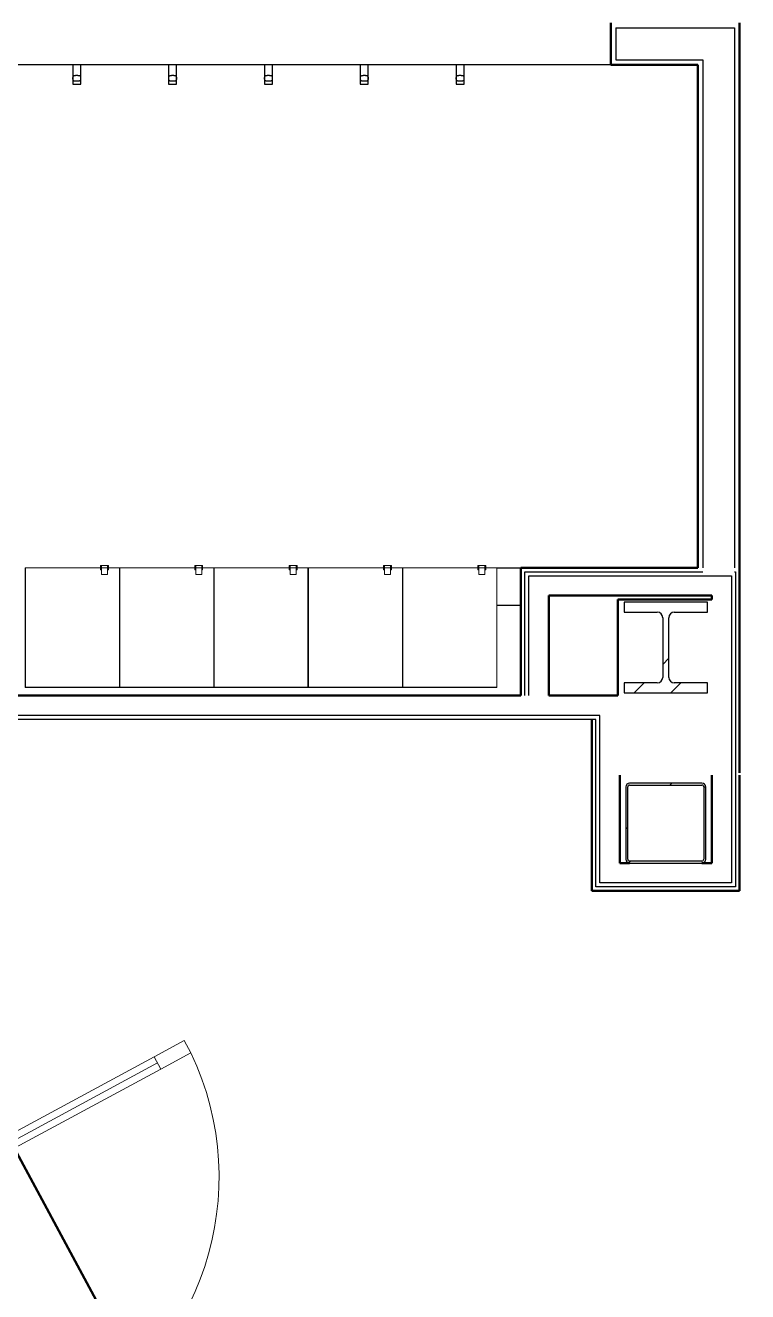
# Model space of a CAD drawing. Header units: inches. Extents: x -460 to 10305, y -938 to 5356.
# Drawn here: x 1508.1 to 1598.5, y -43.5 to 115.2 of the extents above; entities that cross this region are included whole.
import ezdxf

# ---------------------------------------------------------------- set-up
doc = ezdxf.new("R2010")
doc.units = ezdxf.units.IN
doc.header["$MEASUREMENT"] = 0
for name, color, linetype, lineweight in [('01-0263-G-DWG-BFP-ARCH$0$SP-CASE', 11, 'Continuous', 13), ('01-0263-G-DWG-BFP-ARCH$0$SP-COLUMNS', 40, 'Continuous', 13), ('01-0263-G-DWG-BFP-ARCH$0$SP-WALL-HALF', 42, 'Continuous', 13)]:
    doc.layers.add(name, color=color, linetype=linetype, lineweight=lineweight)
for name, color, linetype in [('01-0263-G-DWG-BFP-ARCH$0$SP-DOOR', 5, 'Continuous'), ('01-0263-G-DWG-BFP-ARCH$0$SP-FIXT', 35, 'Continuous'), ('01-0263-G-DWG-BFP-ARCH$0$SP-WALL', 7, 'Continuous')]:
    doc.layers.add(name, color=color, linetype=linetype)

# ---------------------------------------------------------------- blocks, each defined once
blk = doc.blocks.new('01-0263-G-DWG-BFP-ARCH$0$W-Wide Flange-Column - W10X112-V73-GROUND FLOOR - PROPOSED')
at = {"layer": '01-0263-G-DWG-BFP-ARCH$0$SP-COLUMNS', "lineweight": 9}
h = blk.add_hatch(dxfattribs=at)
h.set_pattern_fill('FP_88', color=256, style=0, pattern_type=2)
h.set_pattern_definition([(45, (-879.4, 685.028), (-9.50352, 9.50352), []), (45, (-879.4, 699.428), (-9.50352, 9.50352), [])])
h.paths.add_polyline_path([(-5.21, -5.68), (5.21, -5.68), (5.21, -4.43), (1.07, -4.43), (0.58, -4.23), (0.38, -3.74), (0.38, 3.74), (0.58, 4.23), (1.07, 4.43), (5.21, 4.43), (5.21, 5.68), (-5.21, 5.68), (-5.21, 4.43), (-1.07, 4.43), (-0.58, 4.23), (-0.38, 3.74), (-0.38, -3.74), (-0.58, -4.23), (-1.07, -4.43), (-5.21, -4.43)], flags=0)
at = {"layer": '01-0263-G-DWG-BFP-ARCH$0$SP-COLUMNS', "lineweight": 30}
for p, q in [((5.21, 5.68), (-5.21, 5.68)), ((-5.21, 5.68), (-5.21, 4.43)), ((5.21, 4.43), (5.21, 5.68)), ((-5.21, 4.43), (-1.07, 4.43)), ((-0.38, 3.74), (-0.38, -3.74)), ((0.38, -3.74), (0.38, 3.74)), ((1.07, 4.43), (5.21, 4.43)), ((-1.07, -4.43), (-5.21, -4.43)), ((-5.21, -4.43), (-5.21, -5.68)), ((5.21, -4.43), (1.07, -4.43)), ((5.21, -5.68), (5.21, -4.43)), ((-5.21, -5.68), (5.21, -5.68))]:
    blk.add_line(p, q, dxfattribs=at)
for centre, start, end in [((-1.07, 3.74), 0, 90), ((1.07, 3.74), 90, 180), ((-1.07, -3.74), 270, 0), ((1.07, -3.74), 180, 270)]:
    blk.add_arc(centre, 0.688, start, end, dxfattribs=at)
blk = doc.blocks.new('01-0263-G-DWG-BFP-ARCH$0$Curtain Wall - Double Door Storefront - Storefront Double Door-4501859-GROUND FLOOR - PROPOSED')
at = {"layer": '01-0263-G-DWG-BFP-ARCH$0$SP-DOOR', "lineweight": 20}
for p, q in [((-34.25, -0.5), (-36, -0.5)), ((-36, -0.5), (-36, -4.5)), ((-34.25, -0.5), (-34.25, -4.5)), ((34.25, -4.5), (34.25, -0.5)), ((34.25, -0.5), (36, -0.5)), ((36, -0.5), (36, -4.5)), ((-34.25, -4.5), (-36, -4.5)), ((36, -4.5), (34.25, -4.5)), ((-36, -32.37), (-36, -36.37)), ((-36, -32.37), (-34.25, -32.37)), ((-34.25, -32.37), (-34.25, -36.37)), ((34.25, -32.37), (36, -32.37)), ((34.25, -36.63), (34.25, -32.37)), ((36, -36.63), (36, -32.37)), ((-36, -36.37), (-34.25, -36.37)), ((36, -36.63), (34.25, -36.63))]:
    blk.add_line(p, q, dxfattribs=at)
at = {"layer": '01-0263-G-DWG-BFP-ARCH$0$SP-DOOR', "lineweight": 9}
for p, q in [((-36, -32.37), (-36, -4.5)), ((-35.12, -32.37), (-35.12, -4.5)), ((-34.25, -32.37), (-34.25, -4.5)), ((34.25, -32.37), (34.25, -4.5)), ((35.12, -32.37), (35.12, -4.5)), ((36, -32.37), (36, -4.5))]:
    blk.add_line(p, q, dxfattribs=at)
for centre, start, end in [((-36, -0.42), 272.7862, 359.8688), ((36, -0.67), 179.7333, 267.2143)]:
    blk.add_arc(centre, 36, start, end, dxfattribs=at)
blk = doc.blocks.new('01-0263-G-DWG-BFP-ARCH$0$HSS-Hollow Structural Section-Column - HSS10X10X_250-V88-GROUND FLOOR - PROPOSED')
at = {"layer": '01-0263-G-DWG-BFP-ARCH$0$SP-COLUMNS', "lineweight": 9}
h = blk.add_hatch(dxfattribs=at)
h.set_pattern_fill('FP_107', color=256, style=0, pattern_type=2)
h.set_pattern_definition([(45, (-879.4, 707.028), (-9.50352, 9.50352), []), (45, (-879.4, 721.428), (-9.50352, 9.50352), [])])
h.paths.add_polyline_path([(-4.53, -5), (4.53, -5), (4.86, -4.86), (5, -4.53), (5, 4.53), (4.86, 4.86), (4.53, 5), (-4.53, 5), (-4.86, 4.86), (-5, 4.53), (-5, -4.53), (-4.86, -4.86)], flags=0)
h.paths.add_polyline_path([(4.53, -4.77), (-4.53, -4.77), (-4.7, -4.7), (-4.77, -4.53), (-4.77, 4.53), (-4.7, 4.7), (-4.53, 4.77), (4.53, 4.77), (4.7, 4.7), (4.77, 4.53), (4.77, -4.53), (4.7, -4.7)], flags=0)
at = {"layer": '01-0263-G-DWG-BFP-ARCH$0$SP-COLUMNS', "lineweight": 30}
for p, q in [((4.53, 5), (-4.53, 5)), ((-4.53, 4.77), (4.53, 4.77)), ((-5, 4.53), (-5, -4.53)), ((-4.77, -4.53), (-4.77, 4.53)), ((4.77, 4.53), (4.77, -4.53)), ((5, -4.53), (5, 4.53)), ((4.53, -4.77), (-4.53, -4.77)), ((-4.53, -5), (4.53, -5))]:
    blk.add_line(p, q, dxfattribs=at)
for centre, radius, start, end in [((-4.53, 4.53), 0.466, 90, 180), ((-4.53, 4.53), 0.233, 90, 180), ((4.53, 4.53), 0.466, 360, 90), ((4.53, 4.53), 0.233, 0, 90), ((-4.53, -4.53), 0.466, 180, 270), ((-4.53, -4.53), 0.233, 180, 270), ((4.53, -4.53), 0.233, 270, 360), ((4.53, -4.53), 0.466, 270, 360)]:
    blk.add_arc(centre, radius, start, end, dxfattribs=at)
blk = doc.blocks.new('01-0263-G-DWG-BFP-ARCH', base_point=(1295.16, 1352.86))
at = {"layer": '01-0263-G-DWG-BFP-ARCH$0$SP-CASE', "lineweight": 20}
for p, q in [((2802.96, 1396.83), (2802.96, 1381.89)), ((2802.96, 1381.89), (2802.96, 1396.83)), ((2803.55, 1396.86), (2802.99, 1396.86)), ((2802.99, 1381.89), (2802.99, 1396.83)), ((2802.99, 1396.83), (2803.55, 1396.83)), ((2803.55, 1396.83), (2803.55, 1396.86)), ((2814.15, 1396.86), (2803.59, 1396.86)), ((2803.59, 1396.86), (2803.59, 1396.83)), ((2803.59, 1396.83), (2814.15, 1396.83)), ((2812.48, 1397.13), (2812.38, 1397.13)), ((2812.38, 1397.13), (2812.38, 1396.6)), ((2812.38, 1396.6), (2812.48, 1396.6)), ((2812.48, 1396.6), (2812.48, 1397.13)), ((2813.25, 1397.15), (2812.5, 1397.15)), ((2812.5, 1397.15), (2812.5, 1396.01)), ((2813.25, 1396.01), (2813.25, 1397.15)), ((2813.36, 1397.13), (2813.26, 1397.13)), ((2813.26, 1397.13), (2813.26, 1396.6)), ((2813.26, 1396.6), (2813.36, 1396.6)), ((2813.36, 1396.6), (2813.36, 1397.13)), ((2814.15, 1396.83), (2814.15, 1396.86)), ((2814.74, 1396.86), (2814.18, 1396.86)), ((2814.18, 1396.86), (2814.18, 1396.83)), ((2814.18, 1396.83), (2814.74, 1396.83)), ((2814.74, 1396.83), (2814.74, 1381.89)), ((2814.77, 1381.89), (2814.77, 1396.83)), ((2814.77, 1396.83), (2814.77, 1381.89)), ((2815.36, 1396.86), (2814.81, 1396.86)), ((2814.81, 1381.89), (2814.81, 1396.83)), ((2814.81, 1396.83), (2815.36, 1396.83)), ((2815.36, 1396.83), (2815.36, 1396.86)), ((2825.96, 1396.86), (2815.4, 1396.86)), ((2815.4, 1396.86), (2815.4, 1396.83)), ((2815.4, 1396.83), (2825.96, 1396.83)), ((2824.29, 1397.13), (2824.19, 1397.13)), ((2824.19, 1397.13), (2824.19, 1396.6)), ((2824.19, 1396.6), (2824.29, 1396.6)), ((2824.29, 1396.6), (2824.29, 1397.13)), ((2825.06, 1397.15), (2824.31, 1397.15)), ((2824.31, 1397.15), (2824.31, 1396.01)), ((2825.06, 1396.01), (2825.06, 1397.15)), ((2825.17, 1397.13), (2825.08, 1397.13)), ((2825.08, 1397.13), (2825.08, 1396.6)), ((2825.08, 1396.6), (2825.17, 1396.6)), ((2825.17, 1396.6), (2825.17, 1397.13)), ((2825.96, 1396.83), (2825.96, 1396.86)), ((2826.55, 1396.86), (2825.99, 1396.86)), ((2825.99, 1396.86), (2825.99, 1396.83)), ((2825.99, 1396.83), (2826.55, 1396.83)), ((2826.55, 1396.83), (2826.55, 1381.89)), ((2826.59, 1396.83), (2826.59, 1381.89)), ((2826.59, 1381.89), (2826.59, 1396.83)), ((2827.18, 1396.86), (2826.62, 1396.86)), ((2826.62, 1381.89), (2826.62, 1396.83)), ((2826.62, 1396.83), (2827.18, 1396.83)), ((2827.18, 1396.83), (2827.18, 1396.86)), ((2837.77, 1396.86), (2827.21, 1396.86)), ((2827.21, 1396.86), (2827.21, 1396.83)), ((2827.21, 1396.83), (2837.77, 1396.83)), ((2836.1, 1397.13), (2836, 1397.13)), ((2836, 1397.13), (2836, 1396.6)), ((2836, 1396.6), (2836.1, 1396.6)), ((2836.1, 1396.6), (2836.1, 1397.13)), ((2836.87, 1397.15), (2836.12, 1397.15)), ((2836.12, 1397.15), (2836.12, 1396.01)), ((2836.87, 1396.01), (2836.87, 1397.15)), ((2836.99, 1397.13), (2836.89, 1397.13)), ((2836.89, 1397.13), (2836.89, 1396.6)), ((2836.89, 1396.6), (2836.99, 1396.6)), ((2836.99, 1396.6), (2836.99, 1397.13)), ((2837.77, 1396.83), (2837.77, 1396.86)), ((2838.36, 1396.86), (2837.81, 1396.86)), ((2837.81, 1396.86), (2837.81, 1396.83)), ((2837.81, 1396.83), (2838.36, 1396.83)), ((2838.36, 1396.83), (2838.36, 1381.89)), ((2838.4, 1396.83), (2838.4, 1381.89)), ((2838.4, 1381.89), (2838.4, 1396.83)), ((2838.99, 1396.86), (2838.43, 1396.86)), ((2838.43, 1381.89), (2838.43, 1396.83)), ((2838.43, 1396.83), (2838.99, 1396.83)), ((2838.99, 1396.83), (2838.99, 1396.86)), ((2849.59, 1396.86), (2839.02, 1396.86)), ((2839.02, 1396.86), (2839.02, 1396.83)), ((2839.02, 1396.83), (2849.59, 1396.83)), ((2847.91, 1397.13), (2847.81, 1397.13)), ((2847.81, 1397.13), (2847.81, 1396.6)), ((2847.81, 1396.6), (2847.91, 1396.6)), ((2847.91, 1396.6), (2847.91, 1397.13)), ((2848.68, 1397.15), (2847.93, 1397.15)), ((2847.93, 1397.15), (2847.93, 1396.01)), ((2848.68, 1396.01), (2848.68, 1397.15)), ((2848.8, 1397.13), (2848.7, 1397.13)), ((2848.7, 1397.13), (2848.7, 1396.6)), ((2848.7, 1396.6), (2848.8, 1396.6)), ((2848.8, 1396.6), (2848.8, 1397.13)), ((2849.59, 1396.83), (2849.59, 1396.86)), ((2850.18, 1396.86), (2849.62, 1396.86)), ((2849.62, 1396.86), (2849.62, 1396.83)), ((2849.62, 1396.83), (2850.18, 1396.83)), ((2850.18, 1396.83), (2850.18, 1381.89)), ((2850.21, 1381.89), (2850.21, 1396.83)), ((2850.21, 1396.83), (2850.21, 1381.89)), ((2850.8, 1396.86), (2850.24, 1396.86)), ((2850.24, 1381.89), (2850.24, 1396.83)), ((2850.24, 1396.83), (2850.8, 1396.83)), ((2850.8, 1396.83), (2850.8, 1396.86)), ((2861.4, 1396.86), (2850.83, 1396.86)), ((2850.83, 1396.86), (2850.83, 1396.83)), ((2850.83, 1396.83), (2861.4, 1396.83)), ((2859.72, 1397.13), (2859.63, 1397.13)), ((2859.63, 1397.13), (2859.63, 1396.6)), ((2859.63, 1396.6), (2859.72, 1396.6)), ((2859.72, 1396.6), (2859.72, 1397.13)), ((2860.49, 1397.15), (2859.74, 1397.15)), ((2859.74, 1397.15), (2859.74, 1396.01)), ((2860.49, 1396.01), (2860.49, 1397.15)), ((2860.61, 1397.13), (2860.51, 1397.13)), ((2860.51, 1397.13), (2860.51, 1396.6)), ((2860.51, 1396.6), (2860.61, 1396.6)), ((2860.61, 1396.6), (2860.61, 1397.13)), ((2861.4, 1396.83), (2861.4, 1396.86)), ((2861.99, 1396.86), (2861.43, 1396.86)), ((2861.43, 1396.86), (2861.43, 1396.83)), ((2861.43, 1396.83), (2861.99, 1396.83)), ((2861.99, 1396.83), (2861.99, 1381.89)), ((2862.02, 1381.89), (2862.02, 1396.83)), ((2812.5, 1396.01), (2813.25, 1396.01)), ((2824.31, 1396.01), (2825.06, 1396.01)), ((2836.12, 1396.01), (2836.87, 1396.01)), ((2847.93, 1396.01), (2848.68, 1396.01)), ((2859.74, 1396.01), (2860.49, 1396.01)), ((2814.74, 1381.89), (2802.99, 1381.89)), ((2802.99, 1381.86), (2814.74, 1381.86)), ((2826.55, 1381.89), (2814.81, 1381.89)), ((2814.81, 1381.86), (2826.55, 1381.86)), ((2838.36, 1381.89), (2826.62, 1381.89)), ((2826.62, 1381.86), (2838.36, 1381.86)), ((2850.18, 1381.89), (2838.43, 1381.89)), ((2838.43, 1381.86), (2850.18, 1381.86)), ((2861.99, 1381.89), (2850.24, 1381.89)), ((2850.24, 1381.86), (2861.99, 1381.86))]:
    blk.add_line(p, q, dxfattribs=at)
at = {"layer": '01-0263-G-DWG-BFP-ARCH$0$SP-CASE'}
for p, q in [((2803.55, 1396.86), (2803.58, 1396.86)), ((2803.58, 1396.83), (2803.55, 1396.83)), ((2812.48, 1397.13), (2812.5, 1397.13)), ((2812.5, 1396.6), (2812.48, 1396.6)), ((2813.24, 1397.13), (2813.26, 1397.13)), ((2813.26, 1396.6), (2813.24, 1396.6)), ((2814.16, 1396.86), (2814.18, 1396.86)), ((2814.18, 1396.83), (2814.16, 1396.83)), ((2815.36, 1396.86), (2815.39, 1396.86)), ((2815.39, 1396.83), (2815.36, 1396.83)), ((2824.29, 1397.13), (2824.31, 1397.13)), ((2824.31, 1396.6), (2824.29, 1396.6)), ((2825.06, 1397.13), (2825.08, 1397.13)), ((2825.08, 1396.6), (2825.06, 1396.6)), ((2825.97, 1396.86), (2825.99, 1396.86)), ((2825.99, 1396.83), (2825.97, 1396.83)), ((2827.18, 1396.86), (2827.2, 1396.86)), ((2827.2, 1396.83), (2827.18, 1396.83)), ((2836.1, 1397.13), (2836.12, 1397.13)), ((2836.12, 1396.6), (2836.1, 1396.6)), ((2836.87, 1397.13), (2836.89, 1397.13)), ((2836.89, 1396.6), (2836.87, 1396.6)), ((2837.78, 1396.86), (2837.81, 1396.86)), ((2837.81, 1396.83), (2837.78, 1396.83)), ((2838.99, 1396.86), (2839.01, 1396.86)), ((2839.01, 1396.83), (2838.99, 1396.83)), ((2847.91, 1397.13), (2847.93, 1397.13)), ((2847.93, 1396.6), (2847.91, 1396.6)), ((2848.68, 1397.13), (2848.7, 1397.13)), ((2848.7, 1396.6), (2848.68, 1396.6)), ((2849.59, 1396.86), (2849.62, 1396.86)), ((2849.62, 1396.83), (2849.59, 1396.83)), ((2850.8, 1396.86), (2850.82, 1396.86)), ((2850.82, 1396.83), (2850.8, 1396.83)), ((2859.72, 1397.13), (2859.74, 1397.13)), ((2859.74, 1396.6), (2859.72, 1396.6)), ((2860.49, 1397.13), (2860.51, 1397.13)), ((2860.51, 1396.6), (2860.49, 1396.6)), ((2861.4, 1396.86), (2861.43, 1396.86)), ((2861.43, 1396.83), (2861.4, 1396.83))]:
    blk.add_line(p, q, dxfattribs=at)
at = {"layer": '01-0263-G-DWG-BFP-ARCH$0$SP-CASE', "lineweight": 20}
for centre, start, end in [((2802.99, 1396.83), 90, 180), ((2814.74, 1396.83), 0, 90), ((2814.81, 1396.83), 90, 180), ((2826.55, 1396.83), 0, 90), ((2826.62, 1396.83), 90, 180), ((2838.36, 1396.83), 0, 90), ((2838.43, 1396.83), 90, 180), ((2850.18, 1396.83), 0, 90), ((2850.24, 1396.83), 90, 180), ((2861.99, 1396.83), 0, 90), ((2802.99, 1381.89), 180, 270), ((2814.74, 1381.89), 270, 0), ((2814.81, 1381.89), 180, 270), ((2826.55, 1381.89), 270, 0), ((2826.62, 1381.89), 180, 270), ((2838.36, 1381.89), 270, 0), ((2838.43, 1381.89), 180, 270), ((2850.18, 1381.89), 270, 0), ((2850.24, 1381.89), 180, 270), ((2861.99, 1381.89), 270, 0)]:
    blk.add_arc(centre, 0.0315, start, end, dxfattribs=at)
at = {"layer": '01-0263-G-DWG-BFP-ARCH$0$SP-CASE'}
for centre, start, end in [((2802.99, 1396.83), 90, 180), ((2814.74, 1396.83), 0, 90), ((2814.81, 1396.83), 90, 180), ((2826.55, 1396.83), 0, 90), ((2826.62, 1396.83), 90, 180), ((2838.36, 1396.83), 0, 90), ((2838.43, 1396.83), 90, 180), ((2850.18, 1396.83), 0, 90), ((2850.24, 1396.83), 90, 180), ((2861.99, 1396.83), 0, 90), ((2802.99, 1381.89), 180, 270), ((2814.74, 1381.89), 270, 0), ((2814.81, 1381.89), 180, 270), ((2826.55, 1381.89), 270, 0), ((2826.62, 1381.89), 180, 270), ((2838.36, 1381.89), 270, 0), ((2838.43, 1381.89), 180, 270), ((2850.18, 1381.89), 270, 0), ((2850.24, 1381.89), 180, 270), ((2861.99, 1381.89), 270, 0)]:
    blk.add_arc(centre, 0.0315, start, end, dxfattribs=at)
at = {"layer": '01-0263-G-DWG-BFP-ARCH$0$SP-FIXT'}
for p, q in [((2808.91, 1459.89), (2808.91, 1457.46)), ((2809.91, 1457.46), (2809.91, 1459.89)), ((2820.91, 1459.89), (2820.91, 1457.46)), ((2821.91, 1457.46), (2821.91, 1459.89)), ((2832.91, 1459.89), (2832.91, 1457.46)), ((2833.91, 1457.46), (2833.91, 1459.89)), ((2844.91, 1459.89), (2844.91, 1457.46)), ((2845.91, 1457.46), (2845.91, 1459.89)), ((2856.91, 1459.89), (2856.91, 1457.46)), ((2857.91, 1457.46), (2857.91, 1459.89)), ((2808.91, 1457.46), (2809.41, 1457.46)), ((2809.41, 1457.46), (2809.91, 1457.46)), ((2820.91, 1457.46), (2821.41, 1457.46)), ((2821.41, 1457.46), (2821.91, 1457.46)), ((2832.91, 1457.46), (2833.41, 1457.46)), ((2833.41, 1457.46), (2833.91, 1457.46)), ((2844.91, 1457.46), (2845.41, 1457.46)), ((2845.41, 1457.46), (2845.91, 1457.46)), ((2856.91, 1457.46), (2857.41, 1457.46)), ((2857.41, 1457.46), (2857.91, 1457.46))]:
    blk.add_line(p, q, dxfattribs=at)
for points in [[(2809.41, 1457.81), (2809.38, 1457.81), (2809.33, 1457.81), (2809.28, 1457.81), (2809.25, 1457.82), (2809.23, 1457.82), (2809.2, 1457.82), (2809.18, 1457.82), (2809.14, 1457.83), (2809.11, 1457.83), (2809.09, 1457.84), (2809.08, 1457.84), (2809.07, 1457.84), (2809.06, 1457.85), (2809.05, 1457.85), (2809.03, 1457.86), (2809.01, 1457.88), (2808.99, 1457.91), (2808.97, 1457.93), (2808.96, 1457.95), (2808.95, 1457.97), (2808.94, 1458.01), (2808.94, 1458.05), (2808.93, 1458.11), (2808.93, 1458.17), (2808.93, 1458.23), (2808.93, 1458.28), (2808.94, 1458.32), (2808.94, 1458.36), (2808.95, 1458.4), (2808.96, 1458.42), (2808.97, 1458.45), (2808.99, 1458.47), (2809.02, 1458.49), (2809.04, 1458.51), (2809.06, 1458.52), (2809.07, 1458.52), (2809.08, 1458.53), (2809.1, 1458.54), (2809.14, 1458.55), (2809.19, 1458.55), (2809.22, 1458.55), (2809.23, 1458.55), (2809.24, 1458.55), (2809.28, 1458.56), (2809.34, 1458.56), (2809.38, 1458.56), (2809.41, 1458.56)], [(2809.41, 1458.56), (2809.44, 1458.56), (2809.49, 1458.56), (2809.54, 1458.56), (2809.57, 1458.55), (2809.59, 1458.55), (2809.61, 1458.55), (2809.64, 1458.55), (2809.67, 1458.54), (2809.71, 1458.54), (2809.73, 1458.53), (2809.74, 1458.53), (2809.74, 1458.53), (2809.75, 1458.52), (2809.76, 1458.52), (2809.78, 1458.51), (2809.8, 1458.49), (2809.83, 1458.47), (2809.84, 1458.44), (2809.85, 1458.42), (2809.86, 1458.4), (2809.87, 1458.36), (2809.88, 1458.32), (2809.88, 1458.26), (2809.89, 1458.2), (2809.89, 1458.14), (2809.88, 1458.09), (2809.88, 1458.05), (2809.87, 1458.01), (2809.86, 1457.97), (2809.85, 1457.95), (2809.84, 1457.92), (2809.82, 1457.9), (2809.8, 1457.88), (2809.78, 1457.86), (2809.76, 1457.85), (2809.75, 1457.85), (2809.74, 1457.84), (2809.72, 1457.83), (2809.67, 1457.82), (2809.63, 1457.82), (2809.6, 1457.82), (2809.59, 1457.82), (2809.57, 1457.82), (2809.53, 1457.81), (2809.48, 1457.81), (2809.43, 1457.81), (2809.41, 1457.81)], [(2821.41, 1457.81), (2821.38, 1457.81), (2821.33, 1457.81), (2821.28, 1457.81), (2821.25, 1457.82), (2821.23, 1457.82), (2821.2, 1457.82), (2821.18, 1457.82), (2821.14, 1457.83), (2821.11, 1457.83), (2821.09, 1457.84), (2821.08, 1457.84), (2821.07, 1457.84), (2821.06, 1457.85), (2821.05, 1457.85), (2821.03, 1457.86), (2821.01, 1457.88), (2820.99, 1457.91), (2820.97, 1457.93), (2820.96, 1457.95), (2820.95, 1457.97), (2820.94, 1458.01), (2820.94, 1458.05), (2820.93, 1458.11), (2820.93, 1458.17), (2820.93, 1458.23), (2820.93, 1458.28), (2820.94, 1458.32), (2820.94, 1458.36), (2820.95, 1458.4), (2820.96, 1458.42), (2820.97, 1458.45), (2820.99, 1458.47), (2821.02, 1458.49), (2821.04, 1458.51), (2821.06, 1458.52), (2821.07, 1458.52), (2821.08, 1458.53), (2821.1, 1458.54), (2821.14, 1458.55), (2821.19, 1458.55), (2821.22, 1458.55), (2821.23, 1458.55), (2821.24, 1458.55), (2821.28, 1458.56), (2821.34, 1458.56), (2821.38, 1458.56), (2821.41, 1458.56)], [(2821.41, 1458.56), (2821.44, 1458.56), (2821.49, 1458.56), (2821.54, 1458.56), (2821.57, 1458.55), (2821.59, 1458.55), (2821.61, 1458.55), (2821.64, 1458.55), (2821.67, 1458.54), (2821.71, 1458.54), (2821.73, 1458.53), (2821.74, 1458.53), (2821.74, 1458.53), (2821.75, 1458.52), (2821.76, 1458.52), (2821.78, 1458.51), (2821.8, 1458.49), (2821.83, 1458.47), (2821.84, 1458.44), (2821.85, 1458.42), (2821.86, 1458.4), (2821.87, 1458.36), (2821.88, 1458.32), (2821.88, 1458.26), (2821.89, 1458.2), (2821.89, 1458.14), (2821.88, 1458.09), (2821.88, 1458.05), (2821.87, 1458.01), (2821.86, 1457.97), (2821.85, 1457.95), (2821.84, 1457.92), (2821.82, 1457.9), (2821.8, 1457.88), (2821.78, 1457.86), (2821.76, 1457.85), (2821.75, 1457.85), (2821.74, 1457.84), (2821.72, 1457.83), (2821.67, 1457.82), (2821.63, 1457.82), (2821.6, 1457.82), (2821.59, 1457.82), (2821.57, 1457.82), (2821.53, 1457.81), (2821.48, 1457.81), (2821.43, 1457.81), (2821.41, 1457.81)], [(2833.41, 1457.81), (2833.38, 1457.81), (2833.33, 1457.81), (2833.28, 1457.81), (2833.25, 1457.82), (2833.23, 1457.82), (2833.2, 1457.82), (2833.18, 1457.82), (2833.14, 1457.83), (2833.11, 1457.83), (2833.09, 1457.84), (2833.08, 1457.84), (2833.07, 1457.84), (2833.06, 1457.85), (2833.05, 1457.85), (2833.03, 1457.86), (2833.01, 1457.88), (2832.99, 1457.91), (2832.97, 1457.93), (2832.96, 1457.95), (2832.95, 1457.97), (2832.94, 1458.01), (2832.94, 1458.05), (2832.93, 1458.11), (2832.93, 1458.17), (2832.93, 1458.23), (2832.93, 1458.28), (2832.94, 1458.32), (2832.94, 1458.36), (2832.95, 1458.4), (2832.96, 1458.42), (2832.97, 1458.45), (2832.99, 1458.47), (2833.02, 1458.49), (2833.04, 1458.51), (2833.06, 1458.52), (2833.07, 1458.52), (2833.08, 1458.53), (2833.1, 1458.54), (2833.14, 1458.55), (2833.19, 1458.55), (2833.22, 1458.55), (2833.23, 1458.55), (2833.24, 1458.55), (2833.28, 1458.56), (2833.34, 1458.56), (2833.38, 1458.56), (2833.41, 1458.56)], [(2833.41, 1458.56), (2833.44, 1458.56), (2833.49, 1458.56), (2833.54, 1458.56), (2833.57, 1458.55), (2833.59, 1458.55), (2833.61, 1458.55), (2833.64, 1458.55), (2833.67, 1458.54), (2833.71, 1458.54), (2833.73, 1458.53), (2833.74, 1458.53), (2833.74, 1458.53), (2833.75, 1458.52), (2833.76, 1458.52), (2833.78, 1458.51), (2833.8, 1458.49), (2833.83, 1458.47), (2833.84, 1458.44), (2833.85, 1458.42), (2833.86, 1458.4), (2833.87, 1458.36), (2833.88, 1458.32), (2833.88, 1458.26), (2833.89, 1458.2), (2833.89, 1458.14), (2833.88, 1458.09), (2833.88, 1458.05), (2833.87, 1458.01), (2833.86, 1457.97), (2833.85, 1457.95), (2833.84, 1457.92), (2833.82, 1457.9), (2833.8, 1457.88), (2833.78, 1457.86), (2833.76, 1457.85), (2833.75, 1457.85), (2833.74, 1457.84), (2833.72, 1457.83), (2833.67, 1457.82), (2833.63, 1457.82), (2833.6, 1457.82), (2833.59, 1457.82), (2833.57, 1457.82), (2833.53, 1457.81), (2833.48, 1457.81), (2833.43, 1457.81), (2833.41, 1457.81)], [(2845.41, 1457.81), (2845.38, 1457.81), (2845.33, 1457.81), (2845.28, 1457.81), (2845.25, 1457.82), (2845.23, 1457.82), (2845.2, 1457.82), (2845.18, 1457.82), (2845.14, 1457.83), (2845.11, 1457.83), (2845.09, 1457.84), (2845.08, 1457.84), (2845.07, 1457.84), (2845.06, 1457.85), (2845.05, 1457.85), (2845.03, 1457.86), (2845.01, 1457.88), (2844.99, 1457.91), (2844.97, 1457.93), (2844.96, 1457.95), (2844.95, 1457.97), (2844.94, 1458.01), (2844.94, 1458.05), (2844.93, 1458.11), (2844.93, 1458.17), (2844.93, 1458.23), (2844.93, 1458.28), (2844.94, 1458.32), (2844.94, 1458.36), (2844.95, 1458.4), (2844.96, 1458.42), (2844.97, 1458.45), (2844.99, 1458.47), (2845.02, 1458.49), (2845.04, 1458.51), (2845.06, 1458.52), (2845.07, 1458.52), (2845.08, 1458.53), (2845.1, 1458.54), (2845.14, 1458.55), (2845.19, 1458.55), (2845.22, 1458.55), (2845.23, 1458.55), (2845.24, 1458.55), (2845.28, 1458.56), (2845.34, 1458.56), (2845.38, 1458.56), (2845.41, 1458.56)], [(2845.41, 1458.56), (2845.44, 1458.56), (2845.49, 1458.56), (2845.54, 1458.56), (2845.57, 1458.55), (2845.59, 1458.55), (2845.61, 1458.55), (2845.64, 1458.55), (2845.67, 1458.54), (2845.71, 1458.54), (2845.73, 1458.53), (2845.74, 1458.53), (2845.74, 1458.53), (2845.75, 1458.52), (2845.76, 1458.52), (2845.78, 1458.51), (2845.8, 1458.49), (2845.83, 1458.47), (2845.84, 1458.44), (2845.85, 1458.42), (2845.86, 1458.4), (2845.87, 1458.36), (2845.88, 1458.32), (2845.88, 1458.26), (2845.89, 1458.2), (2845.89, 1458.14), (2845.88, 1458.09), (2845.88, 1458.05), (2845.87, 1458.01), (2845.86, 1457.97), (2845.85, 1457.95), (2845.84, 1457.92), (2845.82, 1457.9), (2845.8, 1457.88), (2845.78, 1457.86), (2845.76, 1457.85), (2845.75, 1457.85), (2845.74, 1457.84), (2845.72, 1457.83), (2845.67, 1457.82), (2845.63, 1457.82), (2845.6, 1457.82), (2845.59, 1457.82), (2845.57, 1457.82), (2845.53, 1457.81), (2845.48, 1457.81), (2845.43, 1457.81), (2845.41, 1457.81)], [(2857.41, 1457.81), (2857.38, 1457.81), (2857.33, 1457.81), (2857.28, 1457.81), (2857.25, 1457.82), (2857.23, 1457.82), (2857.2, 1457.82), (2857.18, 1457.82), (2857.14, 1457.83), (2857.11, 1457.83), (2857.09, 1457.84), (2857.08, 1457.84), (2857.07, 1457.84), (2857.06, 1457.85), (2857.05, 1457.85), (2857.03, 1457.86), (2857.01, 1457.88), (2856.99, 1457.91), (2856.97, 1457.93), (2856.96, 1457.95), (2856.95, 1457.97), (2856.94, 1458.01), (2856.94, 1458.05), (2856.93, 1458.11), (2856.93, 1458.17), (2856.93, 1458.23), (2856.93, 1458.28), (2856.94, 1458.32), (2856.94, 1458.36), (2856.95, 1458.4), (2856.96, 1458.42), (2856.97, 1458.45), (2856.99, 1458.47), (2857.02, 1458.49), (2857.04, 1458.51), (2857.06, 1458.52), (2857.07, 1458.52), (2857.08, 1458.53), (2857.1, 1458.54), (2857.14, 1458.55), (2857.19, 1458.55), (2857.22, 1458.55), (2857.23, 1458.55), (2857.24, 1458.55), (2857.28, 1458.56), (2857.34, 1458.56), (2857.38, 1458.56), (2857.41, 1458.56)], [(2857.41, 1458.56), (2857.44, 1458.56), (2857.49, 1458.56), (2857.54, 1458.56), (2857.57, 1458.55), (2857.59, 1458.55), (2857.61, 1458.55), (2857.64, 1458.55), (2857.67, 1458.54), (2857.71, 1458.54), (2857.73, 1458.53), (2857.74, 1458.53), (2857.74, 1458.53), (2857.75, 1458.52), (2857.76, 1458.52), (2857.78, 1458.51), (2857.8, 1458.49), (2857.83, 1458.47), (2857.84, 1458.44), (2857.85, 1458.42), (2857.86, 1458.4), (2857.87, 1458.36), (2857.88, 1458.32), (2857.88, 1458.26), (2857.89, 1458.2), (2857.89, 1458.14), (2857.88, 1458.09), (2857.88, 1458.05), (2857.87, 1458.01), (2857.86, 1457.97), (2857.85, 1457.95), (2857.84, 1457.92), (2857.82, 1457.9), (2857.8, 1457.88), (2857.78, 1457.86), (2857.76, 1457.85), (2857.75, 1457.85), (2857.74, 1457.84), (2857.72, 1457.83), (2857.67, 1457.82), (2857.63, 1457.82), (2857.6, 1457.82), (2857.59, 1457.82), (2857.57, 1457.82), (2857.53, 1457.81), (2857.48, 1457.81), (2857.43, 1457.81), (2857.41, 1457.81)]]:
    blk.add_open_spline(points, degree=3, knots=[0, 0, 0, 0, 0.055556, 0.083333, 0.097222, 0.111111, 0.125, 0.138889, 0.166667, 0.194444, 0.208333, 0.215278, 0.222222, 0.229167, 0.236111, 0.25, 0.277778, 0.305556, 0.333333, 0.347222, 0.361111, 0.388889, 0.416667, 0.444444, 0.5, 0.527778, 0.555556, 0.583333, 0.611111, 0.638889, 0.652778, 0.666667, 0.708333, 0.729167, 0.75, 0.770833, 0.776042, 0.78125, 0.791667, 0.833333, 0.875, 0.885417, 0.890625, 0.895833, 0.916667, 0.958333, 1, 1, 1, 1], dxfattribs=at)
at = {"layer": '01-0263-G-DWG-BFP-ARCH$0$SP-WALL', "lineweight": 50}
for p, q in [((2876.28, 1465.14), (2876.28, 1459.89)), ((2892.41, 1371.16), (2892.41, 1465.14)), ((2876.28, 1459.89), (2887.16, 1459.89)), ((2887.16, 1459.89), (2887.16, 1396.86)), ((2865.03, 1396.86), (2865.03, 1380.86)), ((2887.16, 1396.86), (2865.03, 1396.86)), ((2868.53, 1380.86), (2868.53, 1393.36)), ((2868.53, 1393.36), (2888.91, 1393.36)), ((2888.91, 1393.36), (2888.91, 1392.86)), ((2888.91, 1392.86), (2877.16, 1392.86)), ((2877.16, 1392.86), (2877.16, 1380.86)), ((2865.03, 1380.86), (2741.03, 1380.86)), ((2877.16, 1380.86), (2868.53, 1380.86)), ((2873.91, 1377.86), (2873.91, 1370.88)), ((2873.91, 1370.86), (2873.91, 1356.36)), ((2877.41, 1359.86), (2877.41, 1370.86)), ((2888.91, 1370.86), (2888.91, 1359.86)), ((2892.41, 1356.36), (2892.41, 1370.86)), ((2878.62, 1359.86), (2877.41, 1359.86)), ((2888.91, 1359.86), (2887.69, 1359.86)), ((2873.91, 1356.36), (2892.41, 1356.36)), ((2788.57, 1348.22), (3014.2, 930.26))]:
    blk.add_line(p, q, dxfattribs=at)
at = {"layer": '01-0263-G-DWG-BFP-ARCH$0$SP-WALL'}
for p, q in [((2876.91, 1464.51), (2876.91, 1460.51)), ((2876.91, 1464.51), (2891.78, 1464.51)), ((2891.78, 1464.51), (2891.78, 1396.86)), ((2876.28, 1459.89), (2658.07, 1459.89)), ((2876.91, 1460.51), (2887.78, 1460.51)), ((2887.78, 1460.51), (2887.78, 1396.86)), ((2802.93, 1396.86), (2802.99, 1396.86)), ((2814.74, 1396.86), (2814.81, 1396.86)), ((2826.55, 1396.86), (2826.62, 1396.86)), ((2838.36, 1396.86), (2838.43, 1396.86)), ((2850.18, 1396.86), (2850.24, 1396.86)), ((2861.99, 1396.86), (2865.03, 1396.86)), ((2865.53, 1380.86), (2865.53, 1396.36)), ((2865.53, 1396.36), (2887.78, 1396.36)), ((2891.78, 1396.36), (2891.91, 1396.36)), ((2891.91, 1396.36), (2891.91, 1370.85)), ((2866.03, 1380.86), (2866.03, 1395.86)), ((2866.03, 1395.86), (2891.41, 1395.86)), ((2891.41, 1395.86), (2891.41, 1370.85)), ((2865.03, 1392.11), (2862.02, 1392.11)), ((2874.91, 1378.36), (2740.03, 1378.36)), ((2874.41, 1377.86), (2774.16, 1377.86)), ((2874.41, 1370.88), (2874.41, 1377.86)), ((2874.91, 1370.88), (2874.91, 1378.36)), ((2874.41, 1356.86), (2874.41, 1370.86)), ((2874.91, 1357.36), (2874.91, 1370.86)), ((2891.41, 1370.86), (2891.41, 1357.36)), ((2891.91, 1370.86), (2891.91, 1356.86)), ((2891.91, 1356.86), (2874.41, 1356.86)), ((2891.41, 1357.36), (2874.91, 1357.36))]:
    blk.add_line(p, q, dxfattribs=at)
at = {"layer": '01-0263-G-DWG-BFP-ARCH$0$SP-WALL-HALF'}
for p, q in [((2808.91, 1459.87), (2797.91, 1459.87)), ((2820.91, 1459.87), (2809.91, 1459.87)), ((2832.91, 1459.87), (2821.91, 1459.87)), ((2844.91, 1459.87), (2833.91, 1459.87)), ((2856.91, 1459.87), (2845.91, 1459.87)), ((2887.16, 1459.87), (2857.91, 1459.87))]:
    blk.add_line(p, q, dxfattribs=at)
at = {"layer": '01-0263-G-DWG-BFP-ARCH$0$SP-COLUMNS'}
for name, p in [('01-0263-G-DWG-BFP-ARCH$0$W-Wide Flange-Column - W10X112-V73-GROUND FLOOR - PROPOSED', (2883.16, 1386.86)), ('01-0263-G-DWG-BFP-ARCH$0$HSS-Hollow Structural Section-Column - HSS10X10X_250-V88-GROUND FLOOR - PROPOSED', (2883.16, 1364.86))]:
    blk.add_blockref(name, p, dxfattribs=at)
at = {"layer": '01-0263-G-DWG-BFP-ARCH$0$SP-DOOR', "rotation": 118.3615069456197}
blk.add_blockref('01-0263-G-DWG-BFP-ARCH$0$Curtain Wall - Double Door Storefront - Storefront Double Door-4501859-GROUND FLOOR - PROPOSED', (2807.73, 1288.52), dxfattribs=at)

msp = doc.modelspace()

# ---------------------------------------------------------------- block references
msp.add_blockref('01-0263-G-DWG-BFP-ARCH', (0.26, 3.26))

doc.saveas('drawing.dxf')
